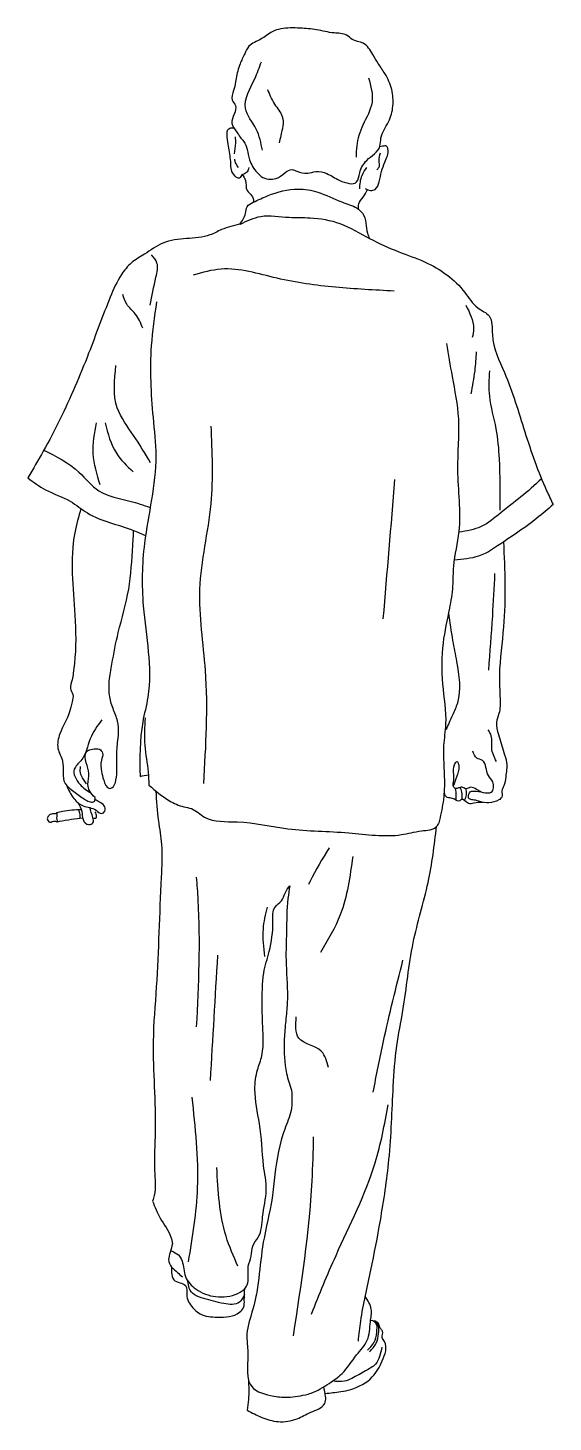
# Model space of a CAD drawing. Header units: metres. Extents: x -309 to 349, y -1 to 1744.
import ezdxf

# ---------------------------------------------------------------- set-up
doc = ezdxf.new("R2010")
doc.units = ezdxf.units.M
doc.layers.add('ceco.net 237', color=7, linetype='Continuous')

msp = doc.modelspace()

# ---------------------------------------------------------------- linework, layer by layer
at = {"layer": 'ceco.net 237', "start_tangent": (-0.699174, 0.714952), "end_tangent": (-0.699174, 0.714952)}
msp.add_spline([(-21.9, 1562.7), (-31.3, 1578.7), (-34.4, 1591.6), (-38.9, 1601.8), (-43.3, 1607.2), (-47.3, 1613.4), (-53.6, 1624.5), (-49.1, 1646.8), (-53.1, 1653.4), (-51.3, 1665.4), (-48.2, 1680.6), (-43.3, 1698.7), (-37.4, 1711.5), (-32.1, 1720.8), (-17.3, 1729.6), (-2.9, 1739), (19.3, 1743.7), (31.8, 1743.4), (52.5, 1741.5), (74.4, 1737.4), (90.1, 1734.6), (97.3, 1729.3), (110.7, 1724.6), (123, 1710.5), (129.8, 1699.3), (138.1, 1686.5), (146.6, 1666.5), (148.1, 1646), (142.6, 1626.4), (133.1, 1605.9), (131.8, 1595.6), (115.4, 1578), (106.6, 1562.4), (102.6, 1550.9), (81.5, 1552.9), (65.5, 1561.4), (51.5, 1563.9), (41.4, 1561.9), (27.9, 1564.4), (21.9, 1566.4), (12.9, 1562.4), (1.9, 1555.4), (-16.7, 1557.9), (-21.9, 1562.7)], degree=3, dxfattribs=at)
at = {"layer": 'ceco.net 237'}
for points in [[(-15.3, 1590.9), (-23, 1617), (-36.4, 1643.2), (-24.9, 1680.1), (-16.6, 1701.2)], [(117.5, 1681.4), (122, 1650.8), (110.5, 1622.1), (102.8, 1596), (102.2, 1581.9)], [(-8.9, 1666.7), (0, 1648.3), (9.6, 1632.9), (7.7, 1608.7), (5.8, 1599.8)], [(-40.9, 1560.8), (-44.1, 1555.8), (-51.1, 1560.1), (-55, 1576.6), (-57.8, 1595.6), (-59.2, 1607.2), (-57.5, 1617.4), (-51.2, 1618.8)], [(-50.3, 1586), (-48.6, 1599.3), (-48.9, 1607.4)], [(113.4, 1542.7), (120.1, 1540.4), (125.8, 1541.7), (130.8, 1551.3), (138, 1575.8), (141.9, 1592.4), (140.2, 1595.6), (135.2, 1595.6), (131.5, 1594.8)], [(-45.4, 1569.2), (-49.5, 1577.1), (-49.8, 1579.6)], [(132, 1586.9), (130.5, 1577.8), (130.3, 1569.1), (127.8, 1565.9)], [(-32.2, 1568.9), (-34.4, 1563.8), (-39.1, 1560.4)], [(106.5, 1542.2), (109.5, 1559.2), (115.4, 1569.1)], [(-43.8, 1498), (-36.3, 1511.6), (-34.3, 1520), (-26.8, 1525.5), (-8.2, 1533.8), (29.5, 1542.1), (54.1, 1538.2), (84.2, 1525.9), (103.2, 1518), (109.9, 1512), (114.3, 1499.4), (116.3, 1486.7), (118.7, 1480.1)], [(-42.5, 1498.3), (-17.4, 1507.8), (18.3, 1506.7), (44.4, 1506.1), (81.8, 1498.8), (118.7, 1480.1)], [(-42.5, 1498.3), (-66.4, 1491.3), (-80.9, 1484.6), (-110.1, 1480), (-140, 1474.4), (-162.9, 1460.6), (-179.2, 1449.7), (-191.8, 1435), (-205.8, 1406.7), (-232.8, 1336.5), (-268.9, 1253.6), (-289.6, 1214), (-308.9, 1180.5)], [(118.7, 1480.1), (155.4, 1463.6), (188.4, 1450.7), (238.1, 1412.6), (254.4, 1393.4), (268.6, 1383.2), (272.6, 1359.9), (287.8, 1312.3), (313.2, 1238.4), (340.6, 1164.4), (348.7, 1147.2)], [(-155.8, 1396.8), (-148.5, 1431.9), (-147.3, 1449.5), (-154.1, 1459.7)], [(149.8, 1414.4), (76.4, 1419.2), (3, 1430.5), (-67.1, 1441.8), (-101.8, 1434.5)], [(-165.1, 1368), (-174.4, 1385.9), (-185.2, 1398.1), (-190.2, 1410.3)], [(-147.9, 1400.8), (-154.4, 1345.9), (-152.2, 1256.1), (-148.7, 1208.3), (-162.9, 1098.7), (-164.4, 1020.3), (-158.7, 906.1), (-165.1, 874.8), (-168.5, 807)], [(239.4, 1396.6), (249, 1367.6), (247.4, 1356.1)], [(206, 749), (211.3, 774.7), (213, 801.7), (212, 845.7), (214.5, 872.4), (210.7, 922.5), (211.3, 973.9), (219.3, 1017.4), (223.2, 1045.1), (224.3, 1069.9), (231.1, 1113.3), (229.4, 1190.8), (230.5, 1254.5), (222.6, 1307.6), (215.8, 1348.7)], [(252.5, 1338.5), (250.5, 1314.6), (245.7, 1285.9)], [(-155.5, 1199.6), (-176.5, 1233.6), (-196.9, 1268.1), (-198.6, 1321.3)], [(282.5, 1140.3), (281.5, 1204.4), (277.4, 1242.1), (269.3, 1282.9), (269.3, 1314.4)], [(-218.5, 1171.9), (-227, 1210.9), (-223, 1249.4)], [(-212.2, 1249.4), (-198.1, 1211.5), (-177.1, 1188.3)], [(-88.8, 798.1), (-86.5, 939.5), (-93.5, 1041.5), (-79.5, 1148.2), (-79.5, 1245.5)], [(-288.8, 1215.4), (-244.9, 1187.7), (-219.9, 1164.4), (-181.2, 1151.5), (-155.8, 1143.6)], [(-308.9, 1180.5), (-287, 1165.8), (-255.9, 1151.3), (-234.4, 1136.7), (-177.3, 1115.2), (-161.6, 1108.5)], [(136.1, 1004.2), (150.7, 1178.6)], [(334.2, 1179.2), (308.3, 1156.7), (283.1, 1136.9), (258.6, 1119.6), (231, 1112.5)], [(-242.4, 1142.1), (-250.2, 1112), (-250, 1008.9), (-250.7, 948.3), (-252.1, 936.2), (-253.3, 927.9), (-255.6, 917), (-252.6, 909.6), (-253.6, 900.1), (-256.8, 887.6), (-268.8, 860.4), (-271.2, 842), (-265.6, 826.2), (-262.3, 798.2), (-256.5, 791.9), (-242.9, 781.9), (-236.6, 777.5), (-230.3, 775), (-225.9, 775.4), (-224.7, 780.5)], [(348.7, 1147.2), (328.4, 1130), (286.8, 1100.6), (255.4, 1082.7), (225.2, 1077.8)], [(-207, 926.4), (-203.6, 947.6), (-195.7, 987.1), (-182.7, 1041.1), (-177.5, 1096.1), (-176.8, 1107.5), (-176.5, 1114.9)], [(286.6, 1100.5), (286.6, 994.2), (281.5, 933.9), (282.2, 904.1), (280.9, 885.7), (277.7, 874.3), (280.3, 859.5), (286.9, 837), (290.4, 824.4), (289.3, 806.5), (287, 795.1), (284.6, 788.9), (284.6, 781.2), (280.6, 777.5), (268.4, 774), (256.8, 775.5), (251.3, 777.2), (245.6, 778), (242.6, 780.1)], [(268, 940), (273, 1007.4), (275.9, 1061.1)], [(215.1, 865.7), (223, 883.9), (229.2, 899), (228.2, 950.7), (223.3, 977.1), (218.1, 1011.6)], [(-224.7, 780.5), (-231.5, 788.6), (-233.7, 797), (-232.5, 810.8), (-235.9, 824), (-234.4, 839), (-228.1, 840.9), (-219.3, 840.9), (-215.5, 836.2), (-216.8, 827.1), (-216.8, 813.3), (-214, 802.4), (-206.5, 792), (-203.9, 792.7), (-198.6, 802.4), (-197.7, 828.4), (-196.6, 849.4), (-195.4, 861.3), (-196.6, 876), (-202.3, 892), (-206.7, 908.9), (-207, 926.4)], [(-216.3, 877.8), (-230.8, 854.1), (-242.5, 826.6), (-250.9, 815.9), (-243.6, 797), (-230.1, 786.3)], [(-162.1, 880.3), (-162.5, 845.9), (-158.2, 812.2), (-157.4, 795.9)], [(277.6, 825.5), (271.8, 842.5), (271.3, 857.7), (267.3, 865.4)], [(242.6, 780.1), (245, 787.8), (252.4, 788.4), (264.2, 786.6), (271.1, 787.2), (273.1, 800.1), (267.6, 808), (260.1, 826.8), (253.2, 830), (248.1, 838.6)], [(226.6, 791.7), (223.8, 794.3), (224, 799.9), (224.4, 809.3), (225.7, 822.7), (228.5, 825.5), (229.9, 823.3), (228.8, 809.5), (227.4, 805.1), (223.7, 795.5)], [(-235.5, 797.8), (-241.8, 807.6), (-243.3, 815.4), (-243, 819.2)], [(-168.5, 807), (-157.9, 809)], [(-260.7, 795.9), (-251.4, 779.5), (-239.6, 770.1), (-223.6, 764.6), (-216.7, 760.6), (-212.4, 763.6), (-213.4, 770.3), (-220.2, 775.2), (-224.4, 777.8)], [(-157.4, 795.9), (-131.6, 776.5), (-113.7, 768.9), (-104.2, 766.6), (-87.7, 756.1), (-46.8, 750.1), (16.7, 741.4), (92.9, 736.4), (158.8, 734.1), (183.8, 738.8), (203.2, 744.7), (206, 749)], [(-148.8, 788.7), (-145.4, 751.1), (-141.5, 721.7), (-142, 680.5), (-148.1, 543.4), (-152, 475.3), (-149.4, 362.2), (-150.2, 313.6), (-150.8, 282.5), (-152.7, 275.5)], [(258.6, 787.4), (252.9, 790.5), (245.2, 793.3), (239.5, 791.5), (234.4, 793.5), (230.3, 792.5), (226.6, 791.7)], [(226.9, 777.5), (227.5, 783.2), (226.6, 791.7)], [(-246.4, 774.3), (-241.3, 763), (-239.8, 753), (-232.6, 746.7), (-227.4, 748.9), (-227.5, 755.4), (-231.5, 767.9)], [(-243.6, 754.4), (-243.6, 759.4), (-245.3, 765)], [(-226.4, 754.7), (-223.8, 754.8), (-223.2, 759.9), (-224.5, 762.8)], [(104.9, 100.1), (107.9, 125.2), (120.5, 189.1), (132.4, 251.1), (143.2, 327.4), (148.6, 419.3), (153, 469.6), (160.7, 514.1), (173.5, 598.8), (192.2, 674.3), (202.8, 744.3)], [(68.1, 717.4), (44.4, 675.7), (42.4, 671.6)], [(97.8, 706.9), (82.2, 633.9), (57.5, 586.6)], [(-97.6, 493.5), (-95.6, 652.3), (-97.6, 680.8)], [(-14.1, 320), (-19, 372.2), (-24.6, 415.6), (-21.4, 439.8), (-16, 457.4), (-14.4, 480.8), (-15.6, 515.4), (-15.2, 543.4), (-13.5, 560.9), (-6.8, 588), (-2.2, 625.3), (0.6, 643.4), (8.5, 651.3), (13.1, 660.9), (19, 670.2)], [(19, 670.2), (16.7, 654.1), (14.8, 611.9), (14.3, 577.4), (16, 530.5), (14.8, 509.6), (13.7, 498.3), (12, 475.6), (15, 435.2), (21.2, 414.2)], [(-12.1, 581.6), (-14.1, 615.8), (-9, 643.5)], [(-80.3, 426.3), (-71.1, 583.1)], [(123.4, 411.7), (136.3, 475.4), (160.7, 577)], [(67.4, 442.6), (58.4, 462.9), (30.4, 479.5), (27.2, 506.2)], [(-107.8, 199.5), (-96.4, 292.2), (-103.3, 405.6)], [(46.1, 134.1), (76.9, 207.5), (125.9, 323.3), (142.2, 395.8)], [(23.5, 107), (47, 300.7), (48.9, 355.9)], [(-128.9, 213.1), (-120.4, 208.1), (-113.8, 190.8), (-111.6, 181), (-98.4, 165.3), (-73.8, 155.9), (-45.9, 160), (-36.4, 166.9), (-33, 184.8), (-33, 193.9), (-29.2, 206.5), (-27.3, 219), (-20.4, 230.2), (-15, 255.7), (-10.5, 289.7), (-14.1, 320)], [(-45.9, 193.8), (-60.8, 231.5), (-72.3, 317.4)], [(-152.7, 275.5), (-143.2, 253.9), (-129.8, 230.4), (-127.9, 222.1)], [(-127.9, 222.4), (-130.7, 211.3), (-132.7, 202.2), (-129.1, 192.6)], [(-129.1, 192.6), (-129, 185.8), (-126.2, 177.1), (-118.8, 173.2), (-111.7, 170), (-109.7, 156.4), (-100.7, 140.3), (-93.1, 134.3), (-71.5, 130.3), (-43.8, 136.3), (-38.8, 142.4), (-37.9, 151.4), (-37.4, 165.8)], [(-129.1, 192.6), (-121.5, 186.1), (-115.5, 180.6)], [(-37.8, 158.5), (-44.1, 148.9), (-63.5, 147.2), (-88.6, 153.7), (-100.8, 158.4), (-106.8, 166.3), (-108.6, 175.4)], [(63.2, 34.8), (82.9, 37), (95.4, 39.7), (122.3, 55.4), (134.8, 75.5), (137.5, 99.6), (134.8, 104.6), (135.2, 112.6), (132.6, 116.2), (129.9, 122.4), (120.2, 126.2)], [(-32.8, 52.1), (-32.7, 27.2), (-34.3, 13.8)], [(-34.3, 13.8), (-16.1, 4.8), (4.5, -0.5), (28.2, 3), (45.2, 11.1), (62.7, 22.3), (64, 29.4), (63.2, 33), (63.2, 34.8)]]:
    msp.add_spline(points, degree=3, dxfattribs=at)
for points, knots in [([(-40.9, 1560.8), (-38.7, 1557.7), (-34.8, 1551.8), (-37.1, 1540.5), (-27.5, 1534.5), (-26.6, 1528.8), (-26.4, 1525.7)], [0, 0, 0, 0, 7.841148, 20.83109, 29.106968, 37.874485, 37.874485, 37.874485, 37.874485]), ([(105.4, 1516.4), (105.1, 1518.6), (104.1, 1524.7), (111.4, 1532.1), (114.7, 1538.2), (116.4, 1541.4)], [0, 0, 0, 0, 7.516692, 17.783575, 28.585989, 28.585989, 28.585989, 28.585989]), ([(260.9, 774.4), (257.2, 774.4), (251.1, 774.3), (241.4, 771.2), (235.5, 780.9), (230.9, 774.7), (225.3, 778.8), (220.5, 780), (214.2, 780.5), (212.9, 784), (212.6, 786.9)], [0, 0, 0, 0, 11.916341, 18.463832, 28.733091, 31.078646, 37.932366, 44.096361, 47.526826, 55.372417, 55.372417, 55.372417, 55.372417]), ([(234.9, 778.4), (235, 780.7), (235.1, 785.5), (233.6, 790.4), (232.5, 792.9), (232.4, 793.2)], [0.299402, 0.299402, 0.299402, 0.299402, 7.115742, 14.648189, 15.461619, 15.461619, 15.461619, 15.461619]), ([(238, 777.3), (239, 779.5), (241.1, 783.6), (239.9, 788.5), (239.9, 791), (239.9, 791.5)], [0, 0, 0, 0, 7.026417, 13.248786, 14.595194, 14.595194, 14.595194, 14.595194]), ([(-273, 761.3), (-273.5, 760.9), (-274.9, 759.7), (-278, 760.6), (-281.2, 759.2), (-283.9, 757.1), (-285.4, 753.1), (-281.3, 747.6), (-276.5, 752), (-273.8, 750.6), (-272.6, 750), (-272.2, 749.8)], [0.303281, 0.303281, 0.303281, 0.303281, 2.278998, 5.588348, 8.688752, 12.595588, 15.539266, 20.85705, 27.039977, 29.134141, 30.285431, 30.285431, 30.285431, 30.285431]), ([(-242, 765.1), (-249.9, 764.9), (-260.4, 764.6), (-270.5, 762), (-273, 761.3)], [0, 0, 0, 0, 23.554364, 31.311341, 31.311341, 31.311341, 31.311341]), ([(-271.2, 750), (-271.3, 750.7), (-273, 753.8), (-272.1, 757), (-272.2, 759.9), (-272.3, 761.5)], [32.12117, 32.12117, 32.12117, 32.12117, 34.908983, 38.581848, 43.340049, 43.340049, 43.340049, 43.340049]), ([(-240.3, 754.9), (-245, 754.2), (-254.8, 752.8), (-265.4, 751.2), (-271.3, 750), (-272.2, 749.8)], [0, 0, 0, 0, 14.173116, 29.715868, 32.245692, 32.245692, 32.245692, 32.245692]), ([(21.2, 414.2), (21.7, 405.6), (22.7, 388.7), (7.2, 355.4), (0.9, 318.1), (-3.3, 270.2), (-15, 227.7), (-18.7, 186.2), (-23.3, 152.8), (-30.3, 130.2), (-36, 108.8), (-32.4, 87.2), (-34.8, 66.6), (-31.7, 40.1), (-8.3, 31.7), (15.3, 29.1), (32.7, 31.4), (51.6, 36.5), (66.7, 46.3), (88, 60.4), (100.2, 81.6), (118.9, 100.3), (119, 121.8), (123.1, 141.2), (116.8, 151), (113.4, 156.2)], [0, 0, 0, 0, 25.449095, 49.947404, 108.230821, 138.102138, 194.230126, 239.649988, 262.814515, 295.274384, 310.838144, 328.163748, 359.702845, 374.270386, 403.447032, 421.89347, 447.539447, 454.953955, 480.47205, 500.834688, 530.561605, 553.160158, 576.523186, 592.645107, 610.229584, 610.229584, 610.229584, 610.229584]), ([(116.2, 88.7), (120.1, 92.7), (127.3, 100), (127.8, 112.2), (128.8, 122.2), (124.4, 124.7), (122.2, 125.9)], [0, 0, 0, 0, 15.968346, 29.579032, 36.310011, 43.302733, 43.302733, 43.302733, 43.302733]), ([(118.7, 86.7), (121.9, 90.1), (128.2, 96.7), (129.9, 108.2), (131.3, 118), (128.3, 122.5), (126.7, 124.8)], [0, 0, 0, 0, 13.830184, 26.373008, 34.332511, 42.265612, 42.265612, 42.265612, 42.265612]), ([(134.3, 92.5), (132.7, 84.6), (130.1, 71.5), (112.2, 62.3), (99.8, 54.8), (86, 48.6), (77.7, 49.7), (72.7, 50.3)], [0, 0, 0, 0, 22.512476, 37.657979, 57.092626, 67.153122, 81.772983, 81.772983, 81.772983, 81.772983])]:
    msp.add_open_spline(points, degree=3, knots=knots, dxfattribs=at)
msp.add_open_spline([(63.2, 34.8), (62.8, 37.3), (62.2, 40.2), (61.7, 43.1)], degree=3, dxfattribs=at)

doc.saveas('drawing.dxf')
